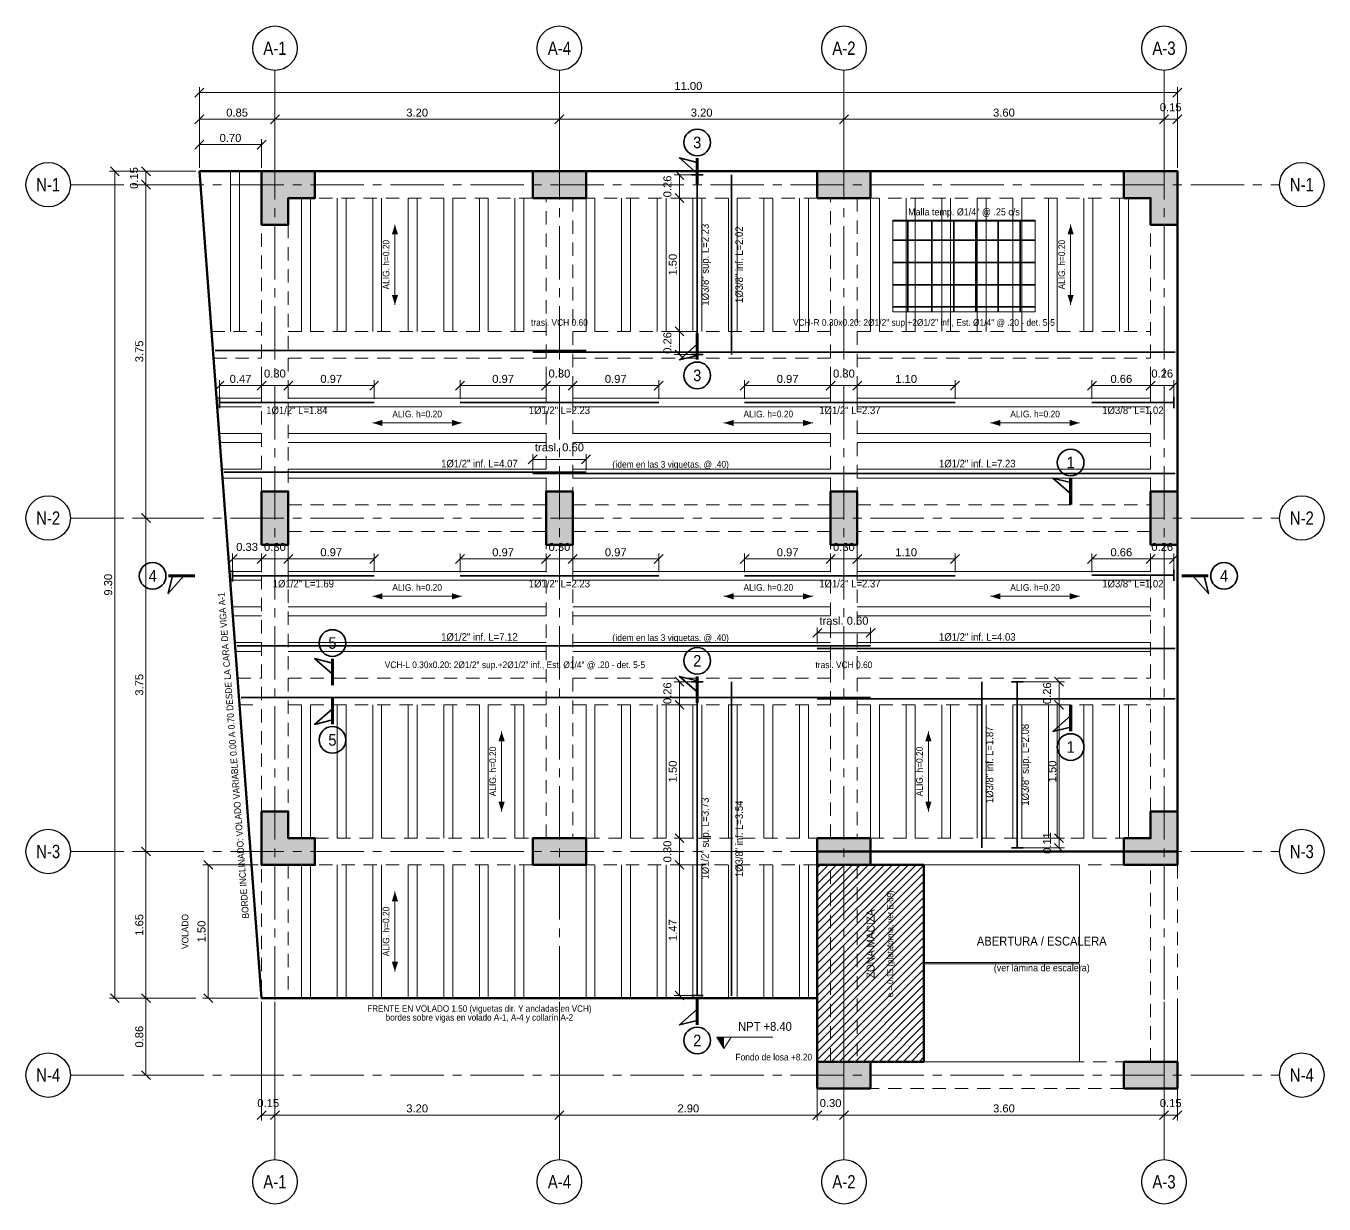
# Model space of a CAD drawing. Header units: metres. Extents: x -3 to 125, y -40 to 31.
# Drawn here: x -2.8 to 11.8, y -1.45 to 11.8 of the extents above; entities that cross this region are included whole.
import ezdxf
from ezdxf.enums import TextEntityAlignment as Align

# ---------------------------------------------------------------- set-up
doc = ezdxf.new("R2010")
doc.units = ezdxf.units.M
doc.linetypes.add('EJE50', pattern=[0.875, 0.6, -0.1, 0.075, -0.1])
doc.linetypes.add('OCULTA50', pattern=[0.225, 0.15, -0.075])
for name, color, linetype, lineweight in [('E-ACERO', 1, 'Continuous', 35), ('E-ACERO-TXT', 7, 'Continuous', 18), ('E-COLUMNA', 7, 'Continuous', 50), ('E-COLUMNA-ACH', 252, 'Continuous', 0), ('E-CORTE', 7, 'Continuous', 50), ('E-CORTE-ACH', 254, 'Continuous', 0), ('E-COTA', 7, 'Continuous', 13), ('E-EJES', 1, 'Continuous', 18), ('E-EJES-ID', 7, 'Continuous', 25), ('E-NIVEL', 7, 'Continuous', 18), ('E-OCULTO', 8, 'Continuous', 18), ('E-PROYECCION', 8, 'Continuous', 18), ('E-SECCION', 7, 'Continuous', 35), ('E-TEXTO', 7, 'Continuous', 18), ('E-TITULO', 7, 'Continuous', 35)]:
    doc.layers.add(name, color=color, linetype=linetype, lineweight=lineweight)
doc.styles.add('ARIAL', font='arial.ttf')
doc.dimstyles.new('COTA50', dxfattribs={"dimtxt": 0.09, "dimasz": 0.06, "dimexe": 0.06, "dimexo": 0.04, "dimgap": 0.03, "dimtad": 1, "dimzin": 0, "dimdsep": 46, "dimtxsty": 'ARIAL', "dimtsz": 0.05, "dimcen": 2.5, "dimclrd": 7, "dimclre": 7, "dimclrt": 7, "dimazin": 3, "dimtfac": 1, "dimtmove": 2, "dimatfit": 3, "dimlwd": 13, "dimlwe": 13})

msp = doc.modelspace()

# ---------------------------------------------------------------- hatches: boundary and pattern name
at = {"layer": 'E-COLUMNA-ACH'}
for points in [[(-0.15, 10.165), (0.45, 10.165), (0.45, 9.865), (0.15, 9.865), (0.15, 9.565), (-0.15, 9.565)], [(2.9, 9.865), (2.9, 10.165), (3.5, 10.165), (3.5, 9.865)], [(6.1, 9.865), (6.1, 10.165), (6.7, 10.165), (6.7, 9.865)], [(9.55, 10.165), (10.15, 10.165), (10.15, 9.565), (9.85, 9.565), (9.85, 9.865), (9.55, 9.865)], [(-0.15, 5.965), (-0.15, 6.565), (0.15, 6.565), (0.15, 5.965)], [(3.05, 5.965), (3.05, 6.565), (3.35, 6.565), (3.35, 5.965)], [(6.25, 5.965), (6.25, 6.565), (6.55, 6.565), (6.55, 5.965)], [(9.85, 5.965), (9.85, 6.565), (10.15, 6.565), (10.15, 5.965)], [(-0.15, 2.965), (0.15, 2.965), (0.15, 2.665), (0.45, 2.665), (0.45, 2.365), (-0.15, 2.365)], [(9.55, 2.365), (9.55, 2.665), (9.85, 2.665), (9.85, 2.965), (10.15, 2.965), (10.15, 2.365)], [(2.9, 2.365), (2.9, 2.665), (3.5, 2.665), (3.5, 2.365)], [(6.1, 2.365), (6.1, 2.665), (6.7, 2.665), (6.7, 2.365)], [(6.1, -0.15), (6.1, 0.15), (6.7, 0.15), (6.7, -0.15)], [(9.55, -0.15), (9.55, 0.15), (10.15, 0.15), (10.15, -0.15)]]:
    msp.add_hatch(color=256, dxfattribs=at).paths.add_polyline_path(points)
at = {"layer": 'E-CORTE-ACH'}
h = msp.add_hatch(dxfattribs=at)
h.set_pattern_fill('ANSI31', color=8, scale=0.02)
h.paths.add_polyline_path([(6.1, 2.365), (7.3, 2.365), (7.3, 0.15), (6.1, 0.15)])
at = {"layer": 'E-NIVEL'}
msp.add_hatch(color=7, dxfattribs=at).paths.add_polyline_path([(5.05, 0.3), (4.97, 0.428), (5.05, 0.428)])
at = {"layer": 'E-TEXTO'}
for points in [[(1.35, 9.565), (1.315, 9.455), (1.385, 9.455)], [(8.95, 9.565), (8.915, 9.455), (8.985, 9.455)], [(1.35, 8.665), (1.315, 8.775), (1.385, 8.775)], [(8.95, 8.665), (8.915, 8.775), (8.985, 8.775)], [(1.1, 7.335), (1.21, 7.37), (1.21, 7.3)], [(2.1, 7.335), (1.99, 7.37), (1.99, 7.3)], [(5.05, 7.335), (5.16, 7.37), (5.16, 7.3)], [(6.05, 7.335), (5.94, 7.37), (5.94, 7.3)], [(8.05, 7.335), (8.16, 7.37), (8.16, 7.3)], [(9.05, 7.335), (8.94, 7.37), (8.94, 7.3)], [(1.1, 5.385), (1.21, 5.42), (1.21, 5.35)], [(2.1, 5.385), (1.99, 5.42), (1.99, 5.35)], [(5.05, 5.385), (5.16, 5.42), (5.16, 5.35)], [(6.05, 5.385), (5.94, 5.42), (5.94, 5.35)], [(8.05, 5.385), (8.16, 5.42), (8.16, 5.35)], [(9.05, 5.385), (8.94, 5.42), (8.94, 5.35)], [(2.55, 3.865), (2.515, 3.755), (2.585, 3.755)], [(7.35, 3.865), (7.315, 3.755), (7.385, 3.755)], [(2.55, 2.965), (2.515, 3.075), (2.585, 3.075)], [(7.35, 2.965), (7.315, 3.075), (7.385, 3.075)], [(1.35, 2.065), (1.315, 1.955), (1.385, 1.955)], [(1.35, 1.165), (1.315, 1.275), (1.385, 1.275)]]:
    msp.add_hatch(color=7, dxfattribs=at).paths.add_polyline_path(points)

# ---------------------------------------------------------------- linework, layer by layer
at = {"layer": 'E-ACERO'}
for p, q in [((4.815, 10.125), (4.685, 10.125)), ((4.685, 8.105), (4.815, 8.105)), ((-0.623, 7.63), (-0.623, 7.5)), ((10.11, 7.5), (10.11, 7.63)), ((-0.476, 5.68), (-0.476, 5.55)), ((10.11, 5.558), (10.11, 5.688)), ((4.815, 4.425), (4.685, 4.425)), ((8.415, 4.425), (8.285, 4.425)), ((8.285, 2.555), (8.415, 2.555)), ((4.685, 0.896), (4.815, 0.896))]:
    msp.add_line(p, q, dxfattribs=at)
for points in [[(4.75, 10.125), (4.75, 10.115), (4.75, 10.092), (4.75, 8.138), (4.75, 8.115), (4.75, 8.105)], [(5.134, 10.125), (5.134, 8.105)], [(8.55, 9.61), (6.95, 9.61)], [(7.119, 8.585), (7.119, 9.615)], [(7.387, 8.585), (7.387, 9.615)], [(7.636, 8.585), (7.636, 9.615)], [(7.885, 8.585), (7.885, 9.615)], [(8.134, 8.585), (8.134, 9.615)], [(8.383, 8.585), (8.383, 9.615)], [(8.55, 9.39), (6.95, 9.39)], [(8.55, 9.14), (6.95, 9.14)], [(8.55, 8.89), (6.95, 8.89)], [(8.55, 8.64), (6.95, 8.64)], [(3.5, 8.148), (-0.673, 8.148)], [(10.125, 8.133), (2.9, 8.133)], [(1.117, 7.565), (-0.578, 7.565), (-0.61, 7.565), (-0.623, 7.565)], [(4.317, 7.565), (2.083, 7.565)], [(7.65, 7.565), (5.283, 7.565)], [(10.11, 7.565), (10.1, 7.565), (10.077, 7.565), (9.19, 7.565)], [(3.5, 6.78), (-0.57, 6.78)], [(10.125, 6.765), (2.9, 6.765)], [(1.117, 5.615), (-0.432, 5.615), (-0.463, 5.615), (-0.476, 5.615)], [(4.317, 5.615), (2.083, 5.615)], [(7.65, 5.615), (5.283, 5.615)], [(10.11, 5.623), (10.1, 5.623), (10.077, 5.623), (9.19, 5.623)], [(6.7, 4.83), (-0.423, 4.83)], [(10.125, 4.799), (6.1, 4.799)], [(4.75, 0.896), (4.75, 0.909), (4.75, 0.941), (4.75, 4.381), (4.75, 4.412), (4.75, 4.425)], [(5.134, 0.89), (5.134, 4.425)], [(7.95, 2.555), (7.95, 4.425)], [(8.35, 2.555), (8.35, 2.565), (8.35, 2.588), (8.35, 4.392), (8.35, 4.415), (8.35, 4.425)], [(6.7, 4.248), (-0.38, 4.248)], [(10.125, 4.233), (6.1, 4.233)]]:
    msp.add_lwpolyline(points, dxfattribs=at)
at = {"layer": 'E-COLUMNA'}
for points in [[(-0.15, 10.165), (0.45, 10.165), (0.45, 9.865), (0.15, 9.865), (0.15, 9.565), (-0.15, 9.565), (-0.15, 10.165)], [(2.9, 9.865), (2.9, 10.165), (3.5, 10.165), (3.5, 9.865), (2.9, 9.865)], [(6.1, 9.865), (6.1, 10.165), (6.7, 10.165), (6.7, 9.865), (6.1, 9.865)], [(9.55, 10.165), (10.15, 10.165), (10.15, 9.565), (9.85, 9.565), (9.85, 9.865), (9.55, 9.865), (9.55, 10.165)], [(-0.15, 5.965), (-0.15, 6.565), (0.15, 6.565), (0.15, 5.965), (-0.15, 5.965)], [(3.05, 5.965), (3.05, 6.565), (3.35, 6.565), (3.35, 5.965), (3.05, 5.965)], [(6.25, 5.965), (6.25, 6.565), (6.55, 6.565), (6.55, 5.965), (6.25, 5.965)], [(9.85, 5.965), (9.85, 6.565), (10.15, 6.565), (10.15, 5.965), (9.85, 5.965)], [(-0.15, 2.965), (0.15, 2.965), (0.15, 2.665), (0.45, 2.665), (0.45, 2.365), (-0.15, 2.365), (-0.15, 2.965)], [(9.55, 2.365), (9.55, 2.665), (9.85, 2.665), (9.85, 2.965), (10.15, 2.965), (10.15, 2.365), (9.55, 2.365)], [(2.9, 2.365), (2.9, 2.665), (3.5, 2.665), (3.5, 2.365), (2.9, 2.365)], [(6.1, 2.365), (6.1, 2.665), (6.7, 2.665), (6.7, 2.365), (6.1, 2.365)], [(6.1, -0.15), (6.1, 0.15), (6.7, 0.15), (6.7, -0.15), (6.1, -0.15)], [(9.55, -0.15), (9.55, 0.15), (10.15, 0.15), (10.15, -0.15), (9.55, -0.15)]]:
    msp.add_lwpolyline(points, dxfattribs=at)
at = {"layer": 'E-CORTE'}
for points in [[(-0.85, 10.165), (10.15, 10.165), (10.15, 2.515), (6.1, 2.515), (6.1, 0.865), (-0.15, 0.865), (-0.85, 10.165)], [(6.1, 2.365), (7.3, 2.365), (7.3, 0.15), (6.1, 0.15), (6.1, 2.365)]]:
    msp.add_lwpolyline(points, dxfattribs=at)
at = {"layer": 'E-EJES', "linetype": 'EJE50'}
for p, q in [((0, -0.95), (0, 11.3)), ((3.2, -0.95), (3.2, 11.3)), ((6.4, -0.95), (6.4, 11.3)), ((10, -0.95), (10, 11.3)), ((-2.3, 10.015), (11.3, 10.015)), ((-2.3, 6.265), (11.3, 6.265)), ((-2.3, 2.515), (11.3, 2.515)), ((-2.3, 0), (11.3, 0))]:
    msp.add_line(p, q, dxfattribs=at)
at = {"layer": 'E-EJES-ID'}
for centre in [(0, 11.55), (3.2, 11.55), (6.4, 11.55), (10, 11.55), (-2.55, 10.015), (11.55, 10.015), (-2.55, 6.265), (11.55, 6.265), (-2.55, 2.515), (11.55, 2.515), (-2.55, 0), (11.55, 0), (0, -1.2), (3.2, -1.2), (6.4, -1.2), (10, -1.2)]:
    msp.add_circle(centre, 0.25, dxfattribs=at)
at = {"layer": 'E-NIVEL'}
msp.add_line((4.97, 0.428), (5.6, 0.428), dxfattribs=at)
msp.add_lwpolyline([(5.05, 0.3), (4.97, 0.428), (5.13, 0.428)], close=True, dxfattribs=at)
at = {"layer": 'E-OCULTO', "linetype": 'OCULTA50'}
for points in [[(2.898, 9.865), (0.452, 9.865)], [(3.05, 6.567), (3.05, 9.863)], [(3.35, 9.863), (3.35, 6.567)], [(6.098, 9.865), (3.502, 9.865)], [(6.25, 6.567), (6.25, 9.863)], [(6.55, 9.863), (6.55, 6.567)], [(9.548, 9.865), (6.702, 9.865)], [(-0.15, 6.567), (-0.15, 9.563)], [(0.15, 9.563), (0.15, 6.567)], [(9.85, 6.567), (9.85, 9.563)], [(-0.715, 8.365), (-0.15, 8.365)], [(0.15, 8.365), (3.05, 8.365)], [(3.35, 8.365), (6.25, 8.365)], [(6.55, 8.365), (9.85, 8.365)], [(-0.692, 8.065), (-0.15, 8.065)], [(0.15, 8.065), (3.05, 8.065)], [(3.35, 8.065), (6.25, 8.065)], [(6.55, 8.065), (9.85, 8.065)], [(0.152, 6.415), (3.048, 6.415)], [(3.352, 6.415), (6.248, 6.415)], [(6.552, 6.415), (9.848, 6.415)], [(3.048, 6.115), (0.152, 6.115)], [(6.248, 6.115), (3.352, 6.115)], [(9.848, 6.115), (6.552, 6.115)], [(-0.15, 2.967), (-0.15, 5.963)], [(0.15, 5.963), (0.15, 2.967)], [(3.05, 2.667), (3.05, 5.963)], [(3.35, 5.963), (3.35, 2.667)], [(6.25, 2.667), (6.25, 5.963)], [(6.55, 5.963), (6.55, 2.667)], [(9.85, 2.967), (9.85, 5.963)], [(-0.421, 4.465), (-0.15, 4.465)], [(0.15, 4.465), (3.05, 4.465)], [(3.35, 4.465), (6.25, 4.465)], [(6.55, 4.465), (9.85, 4.465)], [(-0.398, 4.165), (-0.15, 4.165)], [(0.15, 4.165), (3.05, 4.165)], [(3.35, 4.165), (6.25, 4.165)], [(6.55, 4.165), (9.85, 4.165)], [(0.452, 2.665), (2.898, 2.665)], [(3.502, 2.665), (6.098, 2.665)], [(6.702, 2.665), (9.548, 2.665)], [(-0.15, 0.918), (-0.15, 2.363)], [(0.15, 2.363), (0.15, 0.869)], [(2.898, 2.365), (0.452, 2.365)], [(6.096, 2.365), (3.502, 2.365)], [(6.25, 0.152), (6.25, 2.363)], [(6.55, 2.363), (6.55, 0.152)], [(9.548, 2.365), (6.702, 2.365)], [(9.85, 0.152), (9.85, 2.363)], [(10.15, 2.363), (10.15, 0.152)], [(6.702, 0.15), (9.548, 0.15)], [(9.548, -0.15), (6.702, -0.15)]]:
    msp.add_lwpolyline(points, dxfattribs=at)
at = {"layer": 'E-PROYECCION'}
for points in [[(-0.5, 8.365), (-0.5, 10.165)], [(-0.4, 8.365), (-0.4, 10.165)], [(0.3, 8.365), (0.3, 9.865)], [(0.4, 8.365), (0.4, 9.865)], [(0.7, 8.365), (0.7, 9.865)], [(0.8, 8.365), (0.8, 9.865)], [(1.1, 8.365), (1.1, 9.865)], [(1.2, 8.365), (1.2, 9.865)], [(1.5, 8.365), (1.5, 9.865)], [(1.6, 8.365), (1.6, 9.865)], [(1.9, 8.365), (1.9, 9.865)], [(2, 8.365), (2, 9.865)], [(2.3, 8.365), (2.3, 9.865)], [(2.4, 8.365), (2.4, 9.865)], [(2.7, 8.365), (2.7, 9.865)], [(2.8, 8.365), (2.8, 9.865)], [(3.5, 8.365), (3.5, 9.865)], [(3.6, 8.365), (3.6, 9.865)], [(3.9, 8.365), (3.9, 9.865)], [(4, 8.365), (4, 9.865)], [(4.3, 8.365), (4.3, 9.865)], [(4.4, 8.365), (4.4, 9.865)], [(4.7, 8.365), (4.7, 9.865)], [(4.8, 8.365), (4.8, 9.865)], [(5.1, 8.365), (5.1, 9.865)], [(5.2, 8.365), (5.2, 9.865)], [(5.5, 8.365), (5.5, 9.865)], [(5.6, 8.365), (5.6, 9.865)], [(5.9, 8.365), (5.9, 9.865)], [(6, 8.365), (6, 9.865)], [(6.7, 8.365), (6.7, 9.865)], [(6.8, 8.365), (6.8, 9.865)], [(7.1, 8.365), (7.1, 9.865)], [(7.2, 8.365), (7.2, 9.865)], [(7.5, 8.365), (7.5, 9.865)], [(7.6, 8.365), (7.6, 9.865)], [(7.9, 8.365), (7.9, 9.865)], [(8, 8.365), (8, 9.865)], [(8.3, 8.365), (8.3, 9.865)], [(8.4, 8.365), (8.4, 9.865)], [(8.7, 8.365), (8.7, 9.865)], [(8.8, 8.365), (8.8, 9.865)], [(9.1, 8.365), (9.1, 9.865)], [(9.2, 8.365), (9.2, 9.865)], [(9.5, 8.365), (9.5, 9.865)], [(9.6, 8.365), (9.6, 9.865)], [(-0.654, 7.615), (-0.15, 7.615)], [(0.15, 7.615), (3.05, 7.615)], [(3.35, 7.615), (6.25, 7.615)], [(6.55, 7.615), (9.85, 7.615)], [(-0.654, 7.515), (-0.15, 7.515)], [(0.15, 7.515), (3.05, 7.515)], [(3.35, 7.515), (6.25, 7.515)], [(6.55, 7.515), (9.85, 7.515)], [(-0.624, 7.215), (-0.15, 7.215)], [(0.15, 7.215), (3.05, 7.215)], [(3.35, 7.215), (6.25, 7.215)], [(6.55, 7.215), (9.85, 7.215)], [(-0.624, 7.115), (-0.15, 7.115)], [(0.15, 7.115), (3.05, 7.115)], [(3.35, 7.115), (6.25, 7.115)], [(6.55, 7.115), (9.85, 7.115)], [(-0.594, 6.815), (-0.15, 6.815)], [(0.15, 6.815), (3.05, 6.815)], [(3.35, 6.815), (6.25, 6.815)], [(6.55, 6.815), (9.85, 6.815)], [(-0.594, 6.715), (-0.15, 6.715)], [(0.15, 6.715), (3.05, 6.715)], [(3.35, 6.715), (6.25, 6.715)], [(6.55, 6.715), (9.85, 6.715)], [(-0.508, 5.665), (-0.15, 5.665)], [(-0.508, 5.565), (-0.15, 5.565)], [(0.15, 5.665), (3.05, 5.665)], [(0.15, 5.565), (3.05, 5.565)], [(3.35, 5.665), (6.25, 5.665)], [(3.35, 5.565), (6.25, 5.565)], [(6.55, 5.665), (9.85, 5.665)], [(6.55, 5.565), (9.85, 5.565)], [(-0.477, 5.265), (-0.15, 5.265)], [(0.15, 5.265), (3.05, 5.265)], [(3.35, 5.265), (6.25, 5.265)], [(6.55, 5.265), (9.85, 5.265)], [(-0.477, 5.165), (-0.15, 5.165)], [(0.15, 5.165), (3.05, 5.165)], [(3.35, 5.165), (6.25, 5.165)], [(6.55, 5.165), (9.85, 5.165)], [(-0.447, 4.865), (-0.15, 4.865)], [(0.15, 4.865), (3.05, 4.865)], [(3.35, 4.865), (6.25, 4.865)], [(6.55, 4.865), (9.85, 4.865)], [(-0.447, 4.765), (-0.15, 4.765)], [(0.15, 4.765), (3.05, 4.765)], [(3.35, 4.765), (6.25, 4.765)], [(6.55, 4.765), (9.85, 4.765)], [(0.3, 2.665), (0.3, 4.165)], [(0.4, 2.665), (0.4, 4.165)], [(0.7, 2.665), (0.7, 4.165)], [(0.8, 2.665), (0.8, 4.165)], [(1.1, 2.665), (1.1, 4.165)], [(1.2, 2.665), (1.2, 4.165)], [(1.5, 2.665), (1.5, 4.165)], [(1.6, 2.665), (1.6, 4.165)], [(1.9, 2.665), (1.9, 4.165)], [(2, 2.665), (2, 4.165)], [(2.3, 2.665), (2.3, 4.165)], [(2.4, 2.665), (2.4, 4.165)], [(2.7, 2.665), (2.7, 4.165)], [(2.8, 2.665), (2.8, 4.165)], [(3.5, 2.665), (3.5, 4.165)], [(3.6, 2.665), (3.6, 4.165)], [(3.9, 2.665), (3.9, 4.165)], [(4, 2.665), (4, 4.165)], [(4.3, 2.665), (4.3, 4.165)], [(4.4, 2.665), (4.4, 4.165)], [(4.7, 2.665), (4.7, 4.165)], [(4.8, 2.665), (4.8, 4.165)], [(5.1, 2.665), (5.1, 4.165)], [(5.2, 2.665), (5.2, 4.165)], [(5.5, 2.665), (5.5, 4.165)], [(5.6, 2.665), (5.6, 4.165)], [(5.9, 2.665), (5.9, 4.165)], [(6, 2.665), (6, 4.165)], [(6.7, 2.665), (6.7, 4.165)], [(6.8, 2.665), (6.8, 4.165)], [(7.1, 2.665), (7.1, 4.165)], [(7.2, 2.665), (7.2, 4.165)], [(7.5, 2.665), (7.5, 4.165)], [(7.6, 2.665), (7.6, 4.165)], [(7.9, 2.665), (7.9, 4.165)], [(8, 2.665), (8, 4.165)], [(8.3, 2.665), (8.3, 4.165)], [(8.4, 2.665), (8.4, 4.165)], [(8.7, 2.665), (8.7, 4.165)], [(8.8, 2.665), (8.8, 4.165)], [(9.1, 2.665), (9.1, 4.165)], [(9.2, 2.665), (9.2, 4.165)], [(9.5, 2.665), (9.5, 4.165)], [(9.6, 2.665), (9.6, 4.165)], [(0.3, 0.865), (0.3, 2.365)], [(0.4, 0.865), (0.4, 2.365)], [(0.7, 0.865), (0.7, 2.365)], [(0.8, 0.865), (0.8, 2.365)], [(1.1, 0.865), (1.1, 2.365)], [(1.2, 0.865), (1.2, 2.365)], [(1.5, 0.865), (1.5, 2.365)], [(1.6, 0.865), (1.6, 2.365)], [(1.9, 0.865), (1.9, 2.365)], [(2, 0.865), (2, 2.365)], [(2.3, 0.865), (2.3, 2.365)], [(2.4, 0.865), (2.4, 2.365)], [(2.7, 0.865), (2.7, 2.365)], [(2.8, 0.865), (2.8, 2.365)], [(3.5, 0.865), (3.5, 2.365)], [(3.6, 0.865), (3.6, 2.365)], [(3.9, 0.865), (3.9, 2.365)], [(4, 0.865), (4, 2.365)], [(4.3, 0.865), (4.3, 2.365)], [(4.4, 0.865), (4.4, 2.365)], [(4.7, 0.865), (4.7, 2.365)], [(4.8, 0.865), (4.8, 2.365)], [(5.1, 0.865), (5.1, 2.365)], [(5.2, 0.865), (5.2, 2.365)], [(5.5, 0.865), (5.5, 2.365)], [(5.6, 0.865), (5.6, 2.365)], [(5.9, 0.865), (5.9, 2.365)], [(6, 0.865), (6, 2.365)], [(6.1, 2.365), (7.3, 2.365), (7.3, 0.15), (6.1, 0.15), (6.1, 2.365)], [(7.3, 1.265), (7.3, 2.365), (9.05, 2.365), (9.05, 1.265), (7.3, 1.265)], [(7.3, 0.15), (7.3, 1.25), (9.05, 1.25), (9.05, 0.15), (7.3, 0.15)]]:
    msp.add_lwpolyline(points, dxfattribs=at)
at = {"layer": 'E-SECCION'}
for points in [[(4.75, 10.265), (4.55, 10.315), (4.75, 10.14)], [(4.75, 8.095), (4.55, 8.045), (4.75, 8.22)], [(8.95, 6.665), (8.75, 6.715), (8.95, 6.54)], [(-1.15, 5.615), (-1.2, 5.415), (-1.025, 5.615)], [(10.45, 5.615), (10.5, 5.415), (10.325, 5.615)], [(0.647, 4.635), (0.447, 4.685), (0.647, 4.51)], [(4.75, 4.435), (4.55, 4.485), (4.75, 4.31)], [(0.647, 3.995), (0.447, 3.945), (0.647, 4.12)], [(8.95, 3.915), (8.75, 3.865), (8.95, 4.04)], [(4.75, 0.615), (4.55, 0.565), (4.75, 0.74)]]:
    msp.add_lwpolyline(points, dxfattribs=at)
at = {"layer": 'E-SECCION', "const_width": 0.035}
for points in [[(4.75, 10.315), (4.75, 10.015)], [(4.75, 8.045), (4.75, 8.345)], [(8.95, 6.715), (8.95, 6.415)], [(-1.2, 5.615), (-0.9, 5.615)], [(10.5, 5.615), (10.2, 5.615)], [(0.647, 4.685), (0.647, 4.385)], [(4.75, 4.485), (4.75, 4.185)], [(0.647, 3.945), (0.647, 4.245)], [(8.95, 3.865), (8.95, 4.165)], [(4.75, 0.565), (4.75, 0.865)]]:
    msp.add_lwpolyline(points, dxfattribs=at)
at = {"layer": 'E-SECCION'}
for centre in [(4.75, 10.49), (4.75, 7.87), (8.95, 6.89), (-1.375, 5.615), (10.675, 5.615), (0.647, 4.86), (4.75, 4.66), (0.647, 3.77), (8.95, 3.69), (4.75, 0.39)]:
    msp.add_circle(centre, 0.15, dxfattribs=at)
at = {"layer": 'E-TEXTO'}
for p, q in [((1.35, 8.665), (1.35, 9.565)), ((8.95, 8.665), (8.95, 9.565)), ((1.1, 7.335), (2.1, 7.335)), ((5.05, 7.335), (6.05, 7.335)), ((8.05, 7.335), (9.05, 7.335)), ((1.1, 5.385), (2.1, 5.385)), ((5.05, 5.385), (6.05, 5.385)), ((8.05, 5.385), (9.05, 5.385)), ((2.55, 2.965), (2.55, 3.865)), ((7.35, 2.965), (7.35, 3.865)), ((1.35, 1.165), (1.35, 2.065))]:
    msp.add_line(p, q, dxfattribs=at)
msp.add_lwpolyline([(8.55, 8.585), (8.55, 9.615), (6.95, 9.615), (6.95, 8.585), (8.55, 8.585)], dxfattribs=at)

# ---------------------------------------------------------------- texts
at = {"layer": 'E-ACERO-TXT', "style": 'ARIAL', "width": 0.9}
for s, height, p in [('Malla temp. Ø1/4" @ .25 c/s', 0.08, (7.75, 9.645)), ('1Ø1/2" inf. L=4.07', 0.085, (2.3, 6.81)), ('(ídem en las 3 viguetas, @ .40)', 0.075, (4.45, 6.81)), ('1Ø1/2" inf. L=7.23', 0.085, (7.9, 6.81)), ('1Ø1/2" inf. L=7.12', 0.085, (2.3, 4.86)), ('1Ø1/2" inf. L=4.03', 0.085, (7.9, 4.86)), ('(ídem en las 3 viguetas, @ .40)', 0.075, (4.45, 4.86))]:
    msp.add_text(s, height=height, dxfattribs=at).set_placement(p, align=Align.BOTTOM_CENTER)
for s, p in [('1Ø3/8" sup. L=2.23', (4.795, 9.115)), ('1Ø3/8" inf. L=2.02', (5.179, 9.115)), ('1Ø3/8" sup. L=2.08', (8.395, 3.49)), ('1Ø3/8" inf. L=1.87', (7.995, 3.49)), ('1Ø1/2" sup. L=3.73', (4.795, 2.661)), ('1Ø3/8" inf. L=3.54', (5.179, 2.657))]:
    msp.add_text(s, height=0.085, rotation=90, dxfattribs=at).set_placement(p, align=Align.TOP_CENTER)
for s, p in [('trasl. VCH 0.60', (3.2, 8.465)), ('VCH-R 0.30x0.20: 2Ø1/2" sup.+2Ø1/2" inf., Est. Ø1/4" @ .20 - det. 5-5', (7.3, 8.465)), ('VCH-L 0.30x0.20: 2Ø1/2" sup.+2Ø1/2" inf., Est. Ø1/4" @ .20 - det. 5-5', (2.7, 4.615)), ('trasl. VCH 0.60', (6.4, 4.615))]:
    msp.add_text(s, height=0.075, dxfattribs=at).set_placement(p, align=Align.MIDDLE_CENTER)
for s, p in [('1Ø1/2" L=1.84', (0.247, 7.52)), ('1Ø1/2" L=2.23', (3.2, 7.52)), ('1Ø1/2" L=2.37', (6.467, 7.52)), ('1Ø3/8" L=1.02', (9.65, 7.52)), ('1Ø1/2" L=1.69', (0.32, 5.57)), ('1Ø1/2" L=2.23', (3.2, 5.57)), ('1Ø1/2" L=2.37', (6.467, 5.57)), ('1Ø3/8" L=1.02', (9.65, 5.57))]:
    msp.add_text(s, height=0.085, dxfattribs=at).set_placement(p, align=Align.TOP_CENTER)
at = {"layer": 'E-EJES-ID', "style": 'ARIAL', "width": 0.8}
for s, p in [('A-1', (0, 11.55)), ('A-4', (3.2, 11.55)), ('A-2', (6.4, 11.55)), ('A-3', (10, 11.55)), ('N-1', (-2.55, 10.015)), ('N-1', (11.55, 10.015)), ('N-2', (-2.55, 6.265)), ('N-2', (11.55, 6.265)), ('N-3', (-2.55, 2.515)), ('N-3', (11.55, 2.515)), ('N-4', (-2.55, 0)), ('N-4', (11.55, 0)), ('A-1', (0, -1.2)), ('A-4', (3.2, -1.2)), ('A-2', (6.4, -1.2)), ('A-3', (10, -1.2))]:
    msp.add_text(s, height=0.15, dxfattribs=at).set_placement(p, align=Align.MIDDLE_CENTER)
at = {"layer": 'E-NIVEL', "style": 'ARIAL', "width": 0.9}
msp.add_text('NPT +8.40', height=0.1, dxfattribs=at).set_placement((5.21, 0.468), align=Align.BOTTOM_LEFT)
msp.add_text('Fondo de losa +8.20', height=0.075, dxfattribs=at).set_placement((5.18, 0.24), align=Align.TOP_LEFT)
at = {"layer": 'E-SECCION', "style": 'ARIAL', "width": 0.9}
for s, p in [('3', (4.75, 10.49)), ('3', (4.75, 7.87)), ('1', (8.95, 6.89)), ('4', (-1.375, 5.615)), ('4', (10.675, 5.615)), ('5', (0.647, 4.86)), ('2', (4.75, 4.66)), ('5', (0.647, 3.77)), ('1', (8.95, 3.69)), ('2', (4.75, 0.39))]:
    msp.add_text(s, height=0.13, dxfattribs=at).set_placement(p, align=Align.MIDDLE_CENTER)
at = {"layer": 'E-TEXTO', "style": 'ARIAL', "width": 0.9}
for s, rotation, p in [('ALIG. h=0.20', 90, (1.31, 9.115)), ('ALIG. h=0.20', 90, (8.91, 9.115)), ('BORDE INCLINADO: VOLADO VARIABLE 0.00 A 0.70 DESDE LA CARA DE VIGA A-1', 94.3045, (-0.406, 3.6)), ('ALIG. h=0.20', 90, (2.51, 3.415)), ('ALIG. h=0.20', 90, (7.31, 3.415)), ('VOLADO', 90, (-0.95, 1.615)), ('ALIG. h=0.20', 90, (1.31, 1.615))]:
    msp.add_text(s, height=0.075, rotation=rotation, dxfattribs=at).set_placement(p, align=Align.BOTTOM_CENTER)
for p in [(1.6, 7.375), (5.55, 7.375), (8.55, 7.375), (1.6, 5.425), (5.55, 5.425), (8.55, 5.425)]:
    msp.add_text('ALIG. h=0.20', height=0.075, dxfattribs=at).set_placement(p, align=Align.BOTTOM_CENTER)
msp.add_text('e = 0.15 (plataforma, ver E-09)', height=0.07, rotation=90, dxfattribs=at).set_placement((6.92, 1.477), align=Align.MIDDLE_CENTER)
for s, height, p in [('ABERTURA / ESCALERA', 0.1, (8.625, 1.507)), ('(ver lámina de escalera)', 0.08, (8.625, 1.207))]:
    msp.add_text(s, height=height, dxfattribs=at).set_placement(p, align=Align.MIDDLE_CENTER)
for s, p in [('FRENTE EN VOLADO 1.50 (viguetas dir. Y ancladas en VCH)', (2.3, 0.785)), ('bordes sobre vigas en volado A-1, A-4 y collarín A-2', (2.3, 0.685))]:
    msp.add_text(s, height=0.0725, dxfattribs=at).set_placement(p, align=Align.TOP_CENTER)
at = {"layer": 'E-TITULO', "style": 'ARIAL', "width": 0.9}
msp.add_text('ZONA MACIZA', height=0.09, rotation=90, dxfattribs=at).set_placement((6.7, 1.477), align=Align.MIDDLE_CENTER)

# ---------------------------------------------------------------- dimensions: what is measured, and where the dimension line sits
at = {"layer": 'E-COTA'}
for base, p1, p2 in [((-0.85, 11.05), (-0.85, 10.165), (10.15, 10.165)), ((-0.85, 10.75), (-0.85, 10.165), (0, 10.165)), ((0, 10.75), (0, 10.165), (3.2, 10.165)), ((3.2, 10.75), (3.2, 10.165), (6.4, 10.165)), ((6.4, 10.75), (6.4, 10.165), (10, 10.165)), ((10, 10.75), (10, 10.165), (10.15, 10.165)), ((-0.85, 10.465), (-0.85, 10.165), (-0.15, 10.165)), ((-0.623, 7.755), (-0.623, 7.565), (-0.15, 7.565)), ((-0.15, 7.755), (-0.15, 7.565), (0.15, 7.565)), ((0.15, 7.755), (0.15, 7.565), (1.117, 7.565)), ((2.083, 7.755), (2.083, 7.565), (3.05, 7.565)), ((3.05, 7.755), (3.05, 7.565), (3.35, 7.565)), ((3.35, 7.755), (3.35, 7.565), (4.317, 7.565)), ((5.283, 7.755), (5.283, 7.565), (6.25, 7.565)), ((6.25, 7.755), (6.25, 7.565), (6.55, 7.565)), ((6.55, 7.755), (6.55, 7.565), (7.65, 7.565)), ((9.19, 7.755), (9.19, 7.565), (9.85, 7.565)), ((9.85, 7.755), (9.85, 7.565), (10.11, 7.565)), ((-0.476, 5.805), (-0.476, 5.615), (-0.15, 5.615)), ((-0.15, 5.805), (-0.15, 5.615), (0.15, 5.615)), ((3.05, 5.805), (3.05, 5.615), (3.35, 5.615)), ((6.25, 5.805), (6.25, 5.615), (6.55, 5.615)), ((9.85, 5.805), (9.85, 5.615), (10.11, 5.615)), ((0.15, 5.805), (0.15, 5.615), (1.117, 5.615)), ((2.083, 5.805), (2.083, 5.615), (3.05, 5.615)), ((3.35, 5.805), (3.35, 5.615), (4.317, 5.615)), ((5.283, 5.805), (5.283, 5.615), (6.25, 5.615)), ((6.55, 5.805), (6.55, 5.615), (7.65, 5.615)), ((9.19, 5.805), (9.19, 5.615), (9.85, 5.615)), ((-0.15, -0.45), (-0.15, 0.865), (0, 0.865)), ((0, -0.45), (0, 0.865), (3.2, 0.865)), ((3.2, -0.45), (3.2, 0.865), (6.1, 0.865)), ((6.1, -0.45), (6.1, 0.865), (6.4, 0.865)), ((6.4, -0.45), (6.4, 0.865), (10, 0.865)), ((10, -0.45), (10, 0.865), (10.15, 0.865))]:
    msp.add_linear_dim(base=base, p1=p1, p2=p2, dimstyle='COTA50', override={"dimdec": 2}, dxfattribs=at).render()
for base, p1, p2 in [((-1.8, 0.865), (-0.85, 0.865), (-0.85, 10.165)), ((-1.45, 10.015), (-0.85, 10.015), (-0.85, 10.165)), ((4.55, 9.865), (4.75, 9.865), (4.75, 10.125)), ((-1.45, 6.265), (-0.85, 6.265), (-0.85, 10.015)), ((4.55, 8.365), (4.75, 8.365), (4.75, 9.865)), ((4.55, 8.105), (4.75, 8.105), (4.75, 8.365)), ((-1.45, 2.515), (-0.85, 2.515), (-0.85, 6.265)), ((4.55, 4.165), (4.75, 4.165), (4.75, 4.425)), ((8.82, 4.165), (8.35, 4.165), (8.35, 4.425)), ((4.55, 2.665), (4.75, 2.665), (4.75, 4.165)), ((8.82, 2.665), (8.35, 2.665), (8.35, 4.165)), ((4.55, 2.365), (4.75, 2.365), (4.75, 2.665)), ((8.82, 2.555), (8.35, 2.555), (8.35, 2.665)), ((-1.45, 0.865), (-0.85, 0.865), (-0.85, 2.515)), ((-0.75, 0.865), (-0.15, 0.865), (-0.15, 2.365)), ((4.55, 0.896), (4.75, 0.896), (4.75, 2.365)), ((-1.45, 0), (-0.85, 0), (-0.85, 0.86496))]:
    msp.add_linear_dim(base=base, p1=p1, p2=p2, angle=90, dimstyle='COTA50', override={"dimdec": 2}, dxfattribs=at).render()
for base, p1, p2 in [((2.9, 6.925), (2.9, 6.765), (3.5, 6.765)), ((6.1, 4.975), (6.1, 4.815), (6.7, 4.815))]:
    msp.add_linear_dim(base=base, p1=p1, p2=p2, text='trasl. 0.60', dimstyle='COTA50', override={"dimdec": 2}, dxfattribs=at).render()

doc.saveas('drawing.dxf')
